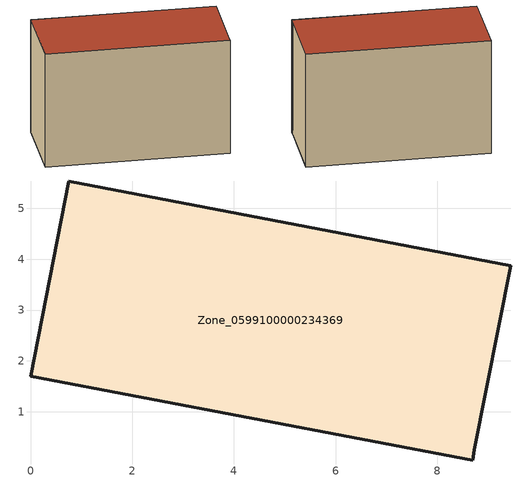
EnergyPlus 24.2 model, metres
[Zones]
Zone_0599100000234369
 floor ground (C_G): 8.73,0.25 8.7,0.05 0,1.7 0.75,5.54 9.45,3.87 z0
 wall outside (C_F): 0,1.7 8.7,0.05 8.73,0.25 9.45,3.87 0.75,5.54 0,1.7 z0:5.86
 roof outside (C_R): 8.7,0.05 8.73,0.25 9.45,3.87 0.75,5.54 0,1.7 z5.86
[BUILDING]
Pand.0599100000234369: North Axis=0; Terrain=City; Loads Convergence Tolerance Value=0.04; Temperature Convergence Tolerance Value=0.4; Solar Distribution=FullExterior; Maximum Number of Warmup Days=25; Minimum Number of Warmup Days=1
[Site:Location]
Rotterdam.The.Hague.AP_ZH_NLD Design_Conditions: Latitude=51.96; Longitude=4.45; Time Zone=1; Elevation=-4.5
[SITE:GROUNDTEMPERATURE:BUILDINGSURFACE]
18, 18, 18, 18, 18, 18, 18, 18, 18, 18, 18, 18
[MATERIAL] Thermal Absorptance=0.9; Solar Absorptance=0.7; Visible Absorptance=0.7
Name | Roughness | Thickness | Conductivity | Density | Specific Heat
G.TI.1946-1964 | MediumSmooth | 0.15 | 1 | 540 | 1210
F.TI.1946-1964 | Rough | 0.3 | 0.857143 | 1920 | 840
R.TI.1946-1964 | MediumRough | 0.2 | 0.277778 | 1500 | 1000
[CONSTRUCTION]
C_G: G.TI.1946-1964
C_F: F.TI.1946-1964
C_R: R.TI.1946-1964
[ZONE]
Zone_0599100000234369: Type=1; Multiplier=1; Ceiling Height=Autocalculate; Volume=Autocalculate; Floor Area=autocalculate; Part of Total Floor Area=Yes
[ZONEINFILTRATION:DESIGNFLOWRATE]
Infil_Zone_0599100000234369: Zone or ZoneList or Space or SpaceList=Zone_0599100000234369; Schedule=AlwaysOn; Design Flow Rate Calculation Method=Flow/Area; Flow Rate per Floor Area=0.003; Constant Term Coefficient=1; Temperature Term Coefficient=0; Velocity Term Coefficient=0; Velocity Squared Term Coefficient=0
[HVACTEMPLATE:ZONE:IDEALLOADSAIRSYSTEM]
Zone_0599100000234369: Maximum Heating Supply Air Temperature=50; Minimum Cooling Supply Air Temperature=13; Maximum Heating Supply Air Humidity Ratio=0.0156; Minimum Cooling Supply Air Humidity Ratio=0.0077; Heating Limit=NoLimit; Cooling Limit=NoLimit; Dehumidification Control Type=ConstantSensibleHeatRatio; Cooling Sensible Heat Ratio=0.7; Dehumidification Setpoint=60; Humidification Control Type=None; Humidification Setpoint=30; Outdoor Air Method=None; Outdoor Air Flow Rate per Person=0.00944; Outdoor Air Flow Rate per Zone Floor Area=0; Outdoor Air Flow Rate per Zone=0; Demand Controlled Ventilation Type=None; Outdoor Air Economizer Type=NoEconomizer; Heat Recovery Type=None; Sensible Heat Recovery Effectiveness=0.7; Latent Heat Recovery Effectiveness=0.65
[ZONECONTROL:THERMOSTAT]
ThermostatControl_Zone_0599100000234369: Zone or ZoneList=Zone_0599100000234369; Control Type Schedule=DualSetpointControlType; Control 1=Thermostat_Zone_0599100000234369; Temperature Difference Between Cutout And Setpoint=0
[THERMOSTATSETPOINT:DUALSETPOINT]
Thermostat_Zone_0599100000234369: Heating Setpoint Temperature Schedule=HeatingSetpoint_Zone_0599100000234369; Cooling Setpoint Temperature Schedule=CoolingSetpoint_Zone_0599100000234369
[SCHEDULE:COMPACT]
HeatingSetpoint_Zone_0599100000234369: Through: 12/31, For: AllDays, Until: 24:00, 21
CoolingSetpoint_Zone_0599100000234369: Through: 12/31, For: AllDays, Until: 24:00, 24
DualSetpointControlType: Through: 12/31, For: AllDays, Until: 24:00, 4
AlwaysOn: Through: 12/31, For: AllDays, Until: 24:00, 1
